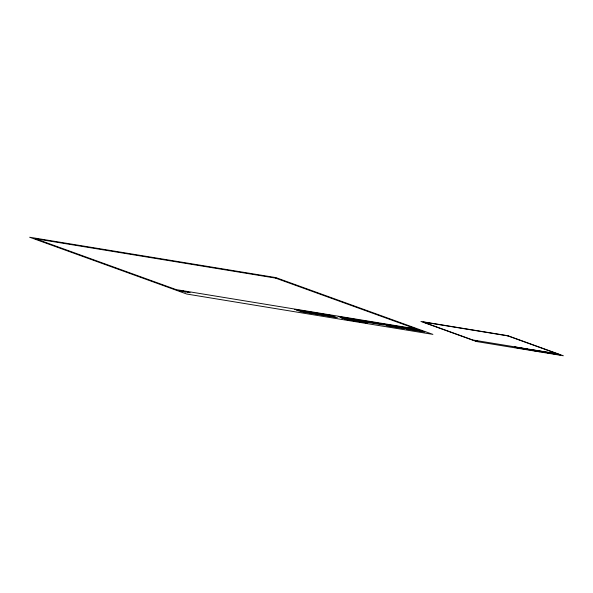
<?xml version="1.0" encoding="UTF-8"?>
<svg xmlns="http://www.w3.org/2000/svg" width="593" height="593" viewBox="0 0 593 593"><rect width="100%" height="100%" fill="white"/><g stroke="black" fill="none" stroke-linecap="round" stroke-linejoin="round"><path stroke-width="0.89" d="M180.776 290.896L181.925 291.422M190.16 292.764L188.848 292.379M476.172 340.693L476.653 340.797M477.602 341.057L477.135 340.923M409.348 327.195L411.839 327.855L409.355 327.232M179.39 290.563L180.717 290.837M185.579 292.015L184.379 291.726M179.434 290.57L179.976 290.666M183.496 291.296L183 291.156L184.238 291.452M409.756 327.217L411.438 327.825M409.667 327.373L411.527 327.677M294.432 309.42L312.496 312.378M313.215 312.496L331.272 315.454M338.21 316.595L358.921 319.983M360.47 320.242L378.549 323.2M380.098 323.459L398.177 326.424M399.726 326.676L412.12 328.707M412.839 328.826L418.324 329.723M296.493 310.161L314.549 313.119M315.268 313.237L333.333 316.202M401.913 327.462L414.299 329.493M415.026 329.612L420.511 330.516M340.856 317.551L361.508 320.932M362.99 321.154L381.069 324.112M341.575 317.811L362.227 321.191M342.287 318.07L362.938 321.45M383.871 324.823L401.943 327.781M298.546 310.902L316.603 313.86M317.329 313.979L335.386 316.944M404.026 328.226L416.412 330.257M417.138 330.375L422.624 331.279M343.006 318.322L363.657 321.71M365.295 321.984L383.367 324.949M343.718 318.582L364.376 321.969M300.599 311.644L318.656 314.609M319.382 314.727L337.439 317.685M344.437 318.841L365.088 322.229M386.532 325.787L404.611 328.744M406.161 329.004L418.547 331.035M419.273 331.153L424.758 332.05M345.156 319.101L365.807 322.488M345.867 319.36L366.518 322.748M514.435 346.942L520.817 347.987M521.069 348.032L527.451 349.077M529.897 349.477L537.214 350.678M537.762 350.767L544.144 351.812M544.693 351.901L551.082 352.946M551.631 353.035L556.004 353.754M556.264 353.799L558.198 354.117M515.161 347.209L521.543 348.254M521.796 348.291L528.178 349.336M538.133 351.012L530.572 349.722L532.855 350.545M538.652 351.086L545.041 352.131M552.402 353.317L556.775 354.036M557.035 354.08L558.969 354.392M475.668 340.901L477.498 341.257M515.888 347.468L522.27 348.514M522.522 348.558L528.904 349.603M531.091 349.907L538.889 351.286M539.467 351.382L545.849 352.427M546.027 352.383L552.417 353.428M553.15 353.584L557.524 354.303M557.783 354.347L559.718 354.666M476.312 341.064L476.602 341.145M477.773 341.368L478.529 341.575M478.247 341.449L478.618 341.509M516.614 347.728L522.989 348.773M523.248 348.817L529.631 349.863M531.847 350.181L539.393 351.471M546.968 352.724L553.351 353.769M553.899 353.858L558.28 354.577M558.532 354.621L560.474 354.94M532.351 350.367L540.156 351.745L537.873 350.915M183.415 291.23L183.8 291.356M184.401 291.778L183.771 291.608M181.918 291.311L182.377 291.43M184.527 291.482L185.854 291.919M180.546 291.074L180.139 290.963M476.238 340.997L476.816 341.175M179.849 290.866L179.205 290.696M183.407 291.445L182.755 291.259M536.702 350.722L538.978 351.553M535.42 350.515L537.703 351.338M531.054 349.803L533.337 350.626M476.209 341.027L477.031 341.205M357.46 320.124L363.917 322.459M353.843 319.531L360.307 321.873M341.479 317.507L347.943 319.842M188.344 292.334L187.811 292.334L188.344 292.334M186.128 291.674L187.477 292.023L186.128 291.674M188.018 291.986L188.485 292.104L188.018 291.986M275.834 277.591L29.65 237.237L186.721 294.032L432.905 334.385L275.834 277.591M275.53 278.095L35.558 238.764L176.284 289.643L416.264 328.974L275.53 278.095M507.882 335.705L420.919 321.45L476.387 341.509L563.35 355.763L507.882 335.705M507.756 335.875L422.994 321.984L472.703 339.959L557.472 353.851L507.756 335.875M360.774 320.665L340.123 317.285L346.586 319.62L367.237 323.007L360.774 320.665"/></g></svg>
